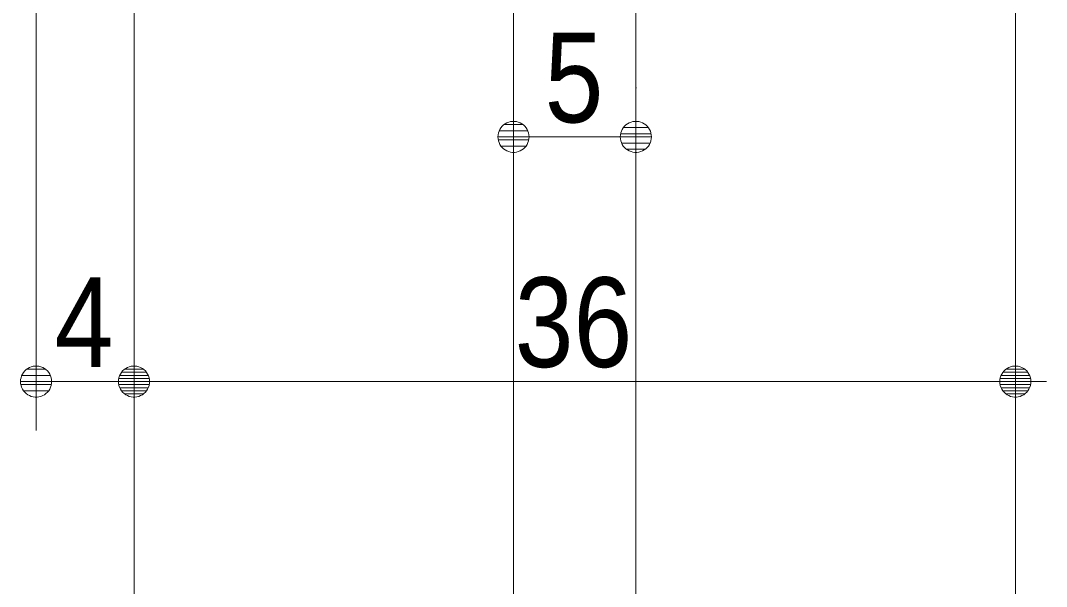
# Model space of a CAD drawing. Units: millimetres, scale not verified. Extents: x -6062 to 6062, y -3045 to 3045.
# Drawn here: x 752.3 to 1171.4, y -73.5 to 157.8 of the extents above; entities that cross this region are included whole.
import ezdxf
from ezdxf.enums import TextEntityAlignment as Align

# ---------------------------------------------------------------- set-up
doc = ezdxf.new("R2010")
doc.units = ezdxf.units.MM
doc.header["$LTSCALE"] = 20
for name, color, linetype, lineweight in [('0-2_3一般', 7, 'Continuous', 9), ('0-3_2寸法-1', 7, 'Continuous', 9), ('0-4_0', 7, 'Continuous', 9)]:
    doc.layers.add(name, color=color, linetype=linetype, lineweight=lineweight)
doc.styles.add('ＭＳ Ｐゴシック', font='')
doc.styles.get('ＭＳ Ｐゴシック').set_extended_font_data('MS PGothic')

# ---------------------------------------------------------------- blocks, each defined once
blk = doc.blocks.new('_Dot')
at = {"layer": '0-4_0'}
for p, q in [((-10, 0), (-20, 0)), ((9.78, 2), (-9.78, 2)), ((7.99, 6), (-7.99, 6)), ((9.16, -3.98), (-9.16, -3.98)), ((6, -7.98), (-6, -7.98))]:
    blk.add_line(p, q, dxfattribs=at)
for points in [[(10, 0), (9.92, 1.25), (9.69, 2.49), (9.3, 3.68), (8.76, 4.82), (8.09, 5.88), (7.29, 6.85), (6.37, 7.71), (5.36, 8.44), (4.26, 9.05), (3.09, 9.51), (1.87, 9.82), (0.63, 9.98), (-0.63, 9.98), (-1.87, 9.82), (-3.09, 9.51), (-4.26, 9.05), (-5.36, 8.44), (-6.37, 7.71), (-7.29, 6.85), (-8.09, 5.88), (-8.76, 4.82), (-9.3, 3.68), (-9.69, 2.49), (-9.92, 1.25), (-10, 0), (0, 0)], [(-10, 0), (-9.92, -1.25), (-9.69, -2.49), (-9.3, -3.68), (-8.76, -4.82), (-8.09, -5.88), (-7.29, -6.85), (-6.37, -7.71), (-5.36, -8.44), (-4.26, -9.05), (-3.09, -9.51), (-1.87, -9.82), (-0.63, -9.98), (0.63, -9.98), (1.87, -9.82), (3.09, -9.51), (4.26, -9.05), (5.36, -8.44), (6.37, -7.71), (7.29, -6.85), (8.09, -5.88), (8.76, -4.82), (9.3, -3.68), (9.69, -2.49), (9.92, -1.25), (10, 0), (0, 0)]]:
    blk.add_lwpolyline(points, close=True, dxfattribs=at)
blk = doc.blocks.new('グループ-59')
at = {"layer": '0-2_3一般'}
for p, q in [((54823.7, 5604.9), (54823.7, -32200)), ((55823.7, -32200), (55823.7, 5604.9))]:
    blk.add_line(p, q, dxfattribs=at)
blk.add_lwpolyline([(58923.7, 10804.9), (58923.7, -37400), (51723.7, -37400), (51723.7, 10804.9)], close=True, dxfattribs=at)
blk = doc.blocks.new('グループ-65')
at = {"layer": '0-2_3一般'}
blk.add_blockref('グループ-59', (0, 0), dxfattribs=at)
blk = doc.blocks.new('グループ-66')
at = {"layer": '0-2_3一般'}
blk.add_blockref('グループ-65', (0, 0), dxfattribs=at)

msp = doc.modelspace()

# ---------------------------------------------------------------- linework, layer by layer
at = {"layer": '0-3_2寸法-1'}
for p, q in [((758.68, 650.25), (758.68, -9.75)), ((953.68, 130.25), (953.88, 130.25)), ((1003.68, 130.25), (1003.88, 130.25)), ((990.97, 110.25), (966.4, 110.25)), ((798.68, 30.25), (798.88, 30.25)), ((1158.68, 30.25), (1158.88, 30.25)), ((1158.68, 30.25), (1158.88, 30.25)), ((771.4, 10.25), (785.97, 10.25)), ((1145.97, 10.25), (811.4, 10.25)), ((798.68, -9.75), (798.88, -9.75))]:
    msp.add_line(p, q, dxfattribs=at)

# ---------------------------------------------------------------- block references
at = {"layer": '0-2_3一般', "xscale": 0.05, "yscale": 0.05}
msp.add_blockref('グループ-66', (-1787.5, 0), dxfattribs=at)
at = {"layer": '0-3_2寸法-1', "xscale": 0.6356201, "yscale": 0.6356201, "rotation": 180}
for p in [(953.68, 110.25), (758.68, 10.25), (798.68, 10.25), (1158.68, 10.25)]:
    msp.add_blockref('_Dot', p, dxfattribs=at)
at = {"layer": '0-3_2寸法-1', "xscale": 0.6356201, "yscale": 0.6356201}
for p in [(1003.68, 110.25), (798.68, 10.25), (1158.68, 10.25)]:
    msp.add_blockref('_Dot', p, dxfattribs=at)

# ---------------------------------------------------------------- texts
at = {"layer": '0-3_2寸法-1', "style": 'ＭＳ Ｐゴシック', "width": 0.9}
for s, p in [('5', (966.39, 105.19)), ('4', (766.29, 5.19)), ('36', (954.19, 5.19))]:
    msp.add_text(s, height=36.66, dxfattribs=at).set_placement(p, align=Align.BOTTOM_LEFT)

doc.saveas('drawing.dxf')
